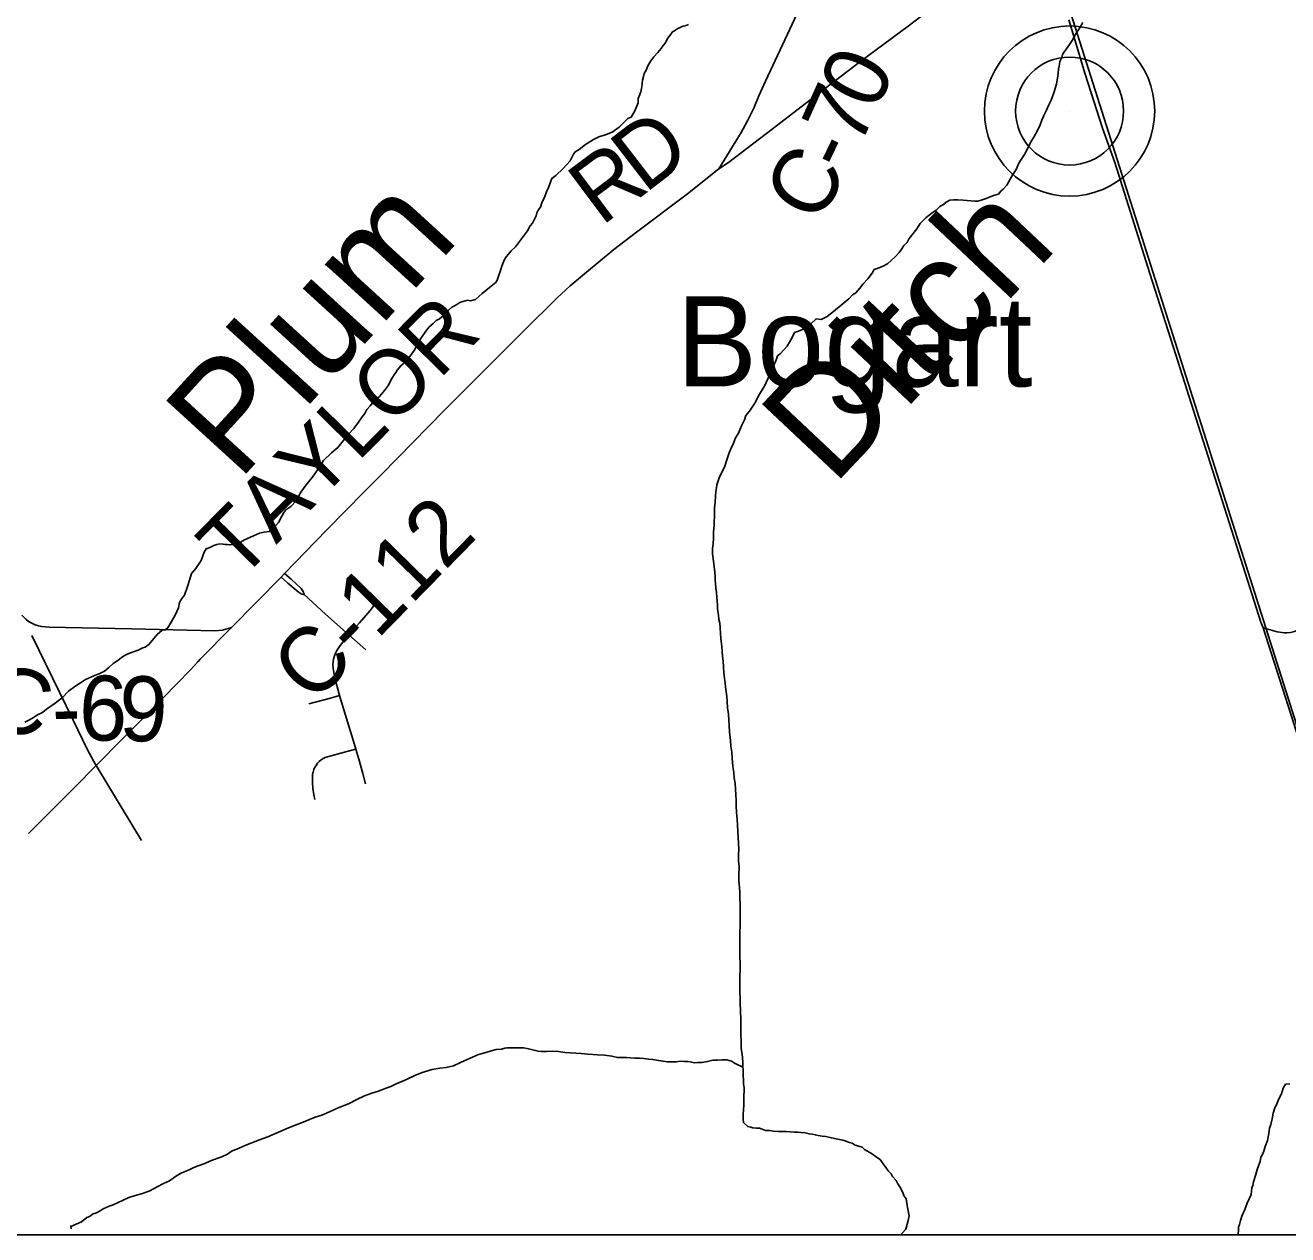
# Model space of a CAD drawing. Extents: x -16.6 to 83, y -37.7 to 22.
# Drawn here: x -7.183 to -6.08, y 14.253 to 15.311 of the extents above; entities that cross this region are included whole.
import ezdxf

# ---------------------------------------------------------------- set-up
doc = ezdxf.new("R2010")
doc.units = 0
for name, color, linetype in [('GM_X_Corporation', 7, 'Continuous'), ('GM_X_County_Road', 7, 'Continuous'), ('GM_X_County_Road_Text', 7, 'Continuous'), ('GM_X_Minor_River', 7, 'Continuous'), ('GM_X_Minor_River_Text', 7, 'Continuous'), ('GM_X_Rail_Line', 7, 'Continuous'), ('GM_X_Township_Road', 7, 'Continuous'), ('GM_X_Unincorporated', 7, 'Continuous'), ('GM_X_Unincorporated_Location', 7, 'Continuous'), ('GM_X_Unincorporated_Text', 7, 'Continuous'), ('GM_X_US_Route', 7, 'Continuous')]:
    doc.layers.add(name, color=color, linetype=linetype)

msp = doc.modelspace()

# ---------------------------------------------------------------- linework, layer by layer
at = {"layer": 'GM_X_Corporation'}
for points in [[(-8.6053, 19.6456), (-8.6053, 14.2529), (-1.8053, 14.2529)], [(-8.6053, 14.2529), (-5.9797, 14.2529)]]:
    msp.add_lwpolyline(points, dxfattribs=at)
at = {"layer": 'GM_X_County_Road'}
msp.add_line((-7.003, 14.7839), (-6.9598, 14.8281), dxfattribs=at)
for points in [[(-6.577, 15.1852), (-6.5576, 15.217), (-6.552, 15.2271), (-6.5466, 15.2382), (-6.542, 15.249), (-6.5363, 15.2618), (-6.498, 15.3438), (-6.4693, 15.4041), (-6.4685, 15.4058)], [(-6.9598, 14.8281), (-6.9567, 14.8313), (-6.9197, 14.8693), (-6.8871, 14.9026), (-6.8718, 14.918), (-6.8174, 14.9734), (-6.7473, 15.0439), (-6.7185, 15.0723), (-6.7071, 15.0828), (-6.6929, 15.0949), (-6.6688, 15.1146), (-6.6491, 15.1298), (-6.6044, 15.1633), (-6.577, 15.1852)], [(-7.1863, 14.7948), (-7.183, 14.7914), (-7.1806, 14.7893), (-7.1778, 14.7878), (-7.1749, 14.7864), (-7.1719, 14.7855), (-7.1688, 14.7848), (-7.1624, 14.7842), (-7.0906, 14.7828), (-7.0178, 14.7812), (-7.0109, 14.7817), (-7.003, 14.7839)]]:
    msp.add_lwpolyline(points, dxfattribs=at)
at = {"layer": 'GM_X_Minor_River'}
for points in [[(-6.6035, 15.3113), (-6.6066, 15.3101), (-6.6085, 15.3098), (-6.6104, 15.309), (-6.6135, 15.3075), (-6.6157, 15.306), (-6.6177, 15.3049), (-6.6196, 15.3022), (-6.6219, 15.2992), (-6.6238, 15.2954), (-6.6257, 15.2931), (-6.6276, 15.2904), (-6.6303, 15.287), (-6.6338, 15.2832), (-6.6364, 15.2795), (-6.6391, 15.2753), (-6.6407, 15.2715), (-6.6422, 15.2684), (-6.643, 15.2658), (-6.6438, 15.2627), (-6.6445, 15.257), (-6.6453, 15.2525), (-6.6461, 15.2502), (-6.6476, 15.2468), (-6.6477, 15.243), (-6.6504, 15.2358), (-6.6538, 15.2304), (-6.6565, 15.2293), (-6.6595, 15.2263), (-6.6641, 15.2217), (-6.6702, 15.2172), (-6.6771, 15.2146), (-6.6802, 15.2138), (-6.6821, 15.2131), (-6.6867, 15.2108), (-6.6935, 15.2063), (-6.6993, 15.2021), (-6.7027, 15.1999), (-6.7042, 15.198), (-6.7069, 15.1923), (-6.7131, 15.1855), (-6.7196, 15.1794), (-6.723, 15.1768), (-6.7238, 15.1745), (-6.7257, 15.1695), (-6.7276, 15.165), (-6.7295, 15.16), (-6.7315, 15.1563), (-6.733, 15.1517), (-6.7349, 15.149), (-6.7361, 15.1468), (-6.7369, 15.1441), (-6.7384, 15.1407), (-6.7399, 15.1376), (-6.7419, 15.1354), (-6.7442, 15.1308), (-6.7549, 15.1168), (-6.7587, 15.1134), (-6.761, 15.1104), (-6.7629, 15.1081), (-6.7645, 15.1058), (-6.766, 15.1024), (-6.7672, 15.0993), (-6.7683, 15.0955), (-6.7695, 15.0921), (-6.7706, 15.0887), (-6.7718, 15.086), (-6.7775, 15.0815), (-6.784, 15.0762), (-6.7898, 15.0709), (-6.7943, 15.0698), (-6.7966, 15.0702), (-6.7989, 15.0698), (-6.8008, 15.0691), (-6.8035, 15.0683), (-6.8062, 15.0664), (-6.8081, 15.0653)], [(-6.2589, 15.3132), (-6.2616, 15.3086), (-6.2646, 15.3037), (-6.2681, 15.2973), (-6.2723, 15.2912), (-6.275, 15.2878), (-6.2765, 15.2851), (-6.2773, 15.2825), (-6.2788, 15.279), (-6.2792, 15.2768), (-6.2796, 15.2749), (-6.28, 15.2722), (-6.2804, 15.2688), (-6.2808, 15.2661), (-6.2812, 15.2631), (-6.282, 15.2593), (-6.2831, 15.2555), (-6.2843, 15.2517), (-6.2866, 15.2452), (-6.2885, 15.241), (-6.2905, 15.2365), (-6.2928, 15.2319), (-6.2947, 15.2277), (-6.2962, 15.2236), (-6.2985, 15.2186), (-6.3016, 15.2129), (-6.3043, 15.2088), (-6.3066, 15.2038), (-6.3097, 15.1978), (-6.3128, 15.1932), (-6.3147, 15.1902), (-6.317, 15.1845), (-6.3201, 15.1803), (-6.3224, 15.1761), (-6.3254, 15.1708), (-6.3285, 15.1674), (-6.3304, 15.1655), (-6.3327, 15.1629), (-6.3369, 15.1617), (-6.3434, 15.1591), (-6.3468, 15.158), (-6.3506, 15.1569), (-6.3533, 15.1569), (-6.3636, 15.1577), (-6.3681, 15.1581), (-6.372, 15.1581), (-6.375, 15.1578), (-6.3784, 15.1559), (-6.3807, 15.154), (-6.3838, 15.1521), (-6.3872, 15.1491), (-6.3907, 15.1468), (-6.3933, 15.1445), (-6.396, 15.1423), (-6.3987, 15.1396), (-6.401, 15.1373), (-6.4041, 15.1328), (-6.4083, 15.1271), (-6.4106, 15.1241), (-6.4125, 15.1207), (-6.4152, 15.118), (-6.4171, 15.1153), (-6.4194, 15.1119), (-6.4228, 15.1081), (-6.4263, 15.1051), (-6.4293, 15.1025), (-6.4328, 15.1002), (-6.4377, 15.0983), (-6.4412, 15.0972), (-6.4431, 15.0938), (-6.4469, 15.0889), (-6.4508, 15.0847), (-6.4538, 15.0809), (-6.4573, 15.0767), (-6.4603, 15.0749), (-6.4634, 15.0714), (-6.4684, 15.0673), (-6.4768, 15.0605), (-6.4825, 15.0559), (-6.4875, 15.0533), (-6.492, 15.0541), (-6.497, 15.0492), (-6.502, 15.0454)], [(-6.8081, 15.0653), (-6.8104, 15.0642), (-6.8134, 15.0615), (-6.8161, 15.0581), (-6.818, 15.0566), (-6.8214, 15.054), (-6.8241, 15.0525), (-6.8268, 15.0498), (-6.8306, 15.0468), (-6.8337, 15.0422), (-6.8364, 15.0384), (-6.8383, 15.0358), (-6.8402, 15.032), (-6.8433, 15.0263), (-6.849, 15.0187), (-6.8529, 15.0145), (-6.8552, 15.013), (-6.8582, 15.0092), (-6.8594, 15.007), (-6.8609, 15.0051), (-6.8624, 15.0028), (-6.864, 14.9998), (-6.8659, 14.996), (-6.8694, 14.9914), (-6.8736, 14.9861), (-6.8789, 14.9816), (-6.882, 14.9778), (-6.8847, 14.9747), (-6.8866, 14.9713), (-6.8889, 14.9683), (-6.892, 14.9637), (-6.8962, 14.9581), (-6.9008, 14.9531), (-6.9054, 14.9474), (-6.9103, 14.9414), (-6.9157, 14.9368), (-6.9226, 14.93), (-6.9272, 14.9232), (-6.9326, 14.9152), (-6.9379, 14.9088), (-6.9425, 14.9024), (-6.9467, 14.8948), (-6.9513, 14.8898), (-6.9555, 14.8868), (-6.9575, 14.8845), (-6.959, 14.8815), (-6.9621, 14.8758), (-6.9663, 14.8709), (-6.9701, 14.8679), (-6.9747, 14.8675), (-6.9785, 14.8664), (-6.9918, 14.8607), (-6.9953, 14.8585), (-6.9987, 14.8574), (-7.0014, 14.8566), (-7.0044, 14.8562), (-7.0067, 14.8566), (-7.0086, 14.8566), (-7.0105, 14.857), (-7.0132, 14.8571), (-7.0159, 14.8567), (-7.0185, 14.8556), (-7.0227, 14.8537), (-7.0254, 14.8529), (-7.0269, 14.8499), (-7.0296, 14.8427), (-7.0342, 14.8355), (-7.0381, 14.8313), (-7.0396, 14.8264), (-7.0415, 14.8199), (-7.0442, 14.8123), (-7.0465, 14.8093), (-7.0485, 14.8059), (-7.0496, 14.8013), (-7.0523, 14.7948), (-7.0558, 14.7888), (-7.0589, 14.7838), (-7.0611, 14.7819), (-7.0638, 14.7816), (-7.068, 14.7778), (-7.0722, 14.7729), (-7.0753, 14.7691), (-7.0787, 14.7668), (-7.0806, 14.7661), (-7.0848, 14.7642), (-7.0913, 14.7619), (-7.0955, 14.7601), (-7.0993, 14.7578), (-7.1024, 14.7551), (-7.1066, 14.7525), (-7.1104, 14.7491), (-7.1143, 14.7457), (-7.1188, 14.7434), (-7.123, 14.7419), (-7.1268, 14.7404), (-7.1307, 14.7385), (-7.1352, 14.7355), (-7.1402, 14.7325), (-7.1456, 14.7283), (-7.1509, 14.7227), (-7.1574, 14.7178)], [(-6.502, 15.0454), (-6.5073, 15.0431), (-6.5108, 15.042), (-6.5131, 15.0371), (-6.5173, 15.0302), (-6.5234, 15.0234), (-6.5257, 15.0215), (-6.5265, 15.0196), (-6.5276, 15.0166), (-6.5299, 15.0113), (-6.533, 15.0041), (-6.5369, 14.9957), (-6.5415, 14.9881), (-6.5457, 14.9801), (-6.5503, 14.9733), (-6.5534, 14.9695), (-6.5545, 14.9657), (-6.5572, 14.9604), (-6.5599, 14.954), (-6.5626, 14.9498), (-6.5641, 14.9452), (-6.5665, 14.9403), (-6.568, 14.9369), (-6.5699, 14.9316), (-6.5722, 14.9243), (-6.5749, 14.9186), (-6.5769, 14.9148), (-6.578, 14.9114), (-6.5788, 14.9088), (-6.5792, 14.9061), (-6.5796, 14.9031), (-6.58, 14.8989), (-6.5804, 14.8932), (-6.5808, 14.889), (-6.5808, 14.8867), (-6.5808, 14.8836), (-6.5808, 14.8798), (-6.5812, 14.8776), (-6.5812, 14.8734), (-6.5817, 14.8673), (-6.5817, 14.8623), (-6.5821, 14.857), (-6.5825, 14.8532), (-6.5825, 14.8483), (-6.5821, 14.8445), (-6.5807, 14.8323), (-6.5803, 14.8285), (-6.5803, 14.8254), (-6.58, 14.8227), (-6.5796, 14.8185), (-6.5792, 14.8147), (-6.5789, 14.8106), (-6.5785, 14.8067), (-6.5782, 14.8037), (-6.5782, 14.8007), (-6.5778, 14.7984), (-6.5774, 14.7949), (-6.5771, 14.7911), (-6.5763, 14.7877), (-6.576, 14.7839), (-6.5756, 14.7786), (-6.5752, 14.7748), (-6.5749, 14.7721), (-6.5745, 14.7675), (-6.5742, 14.7633), (-6.5738, 14.7588), (-6.5734, 14.7546), (-6.5731, 14.7496), (-6.5727, 14.7443), (-6.572, 14.7397), (-6.5716, 14.7351), (-6.5709, 14.7298), (-6.5702, 14.7237), (-6.5698, 14.7195), (-6.5694, 14.7138), (-6.5687, 14.7081), (-6.5684, 14.7028), (-6.568, 14.6986), (-6.5676, 14.6925), (-6.5669, 14.6853), (-6.5666, 14.6803), (-6.5658, 14.675), (-6.5655, 14.6696), (-6.5647, 14.6624), (-6.564, 14.6571), (-6.5636, 14.6525), (-6.5629, 14.6475), (-6.5625, 14.643), (-6.5622, 14.6376), (-6.5618, 14.6331), (-6.5619, 14.6281), (-6.5615, 14.6224), (-6.5611, 14.6163), (-6.5608, 14.611), (-6.5604, 14.6057), (-6.5597, 14.5901), (-6.5598, 14.5855), (-6.5598, 14.5798), (-6.5594, 14.5748), (-6.5595, 14.5684), (-6.5595, 14.5623)], [(-7.1574, 14.7178), (-7.1639, 14.7132), (-7.1689, 14.7094), (-7.1727, 14.7076), (-7.1761, 14.7053), (-7.1796, 14.7034), (-7.1838, 14.7011)], [(-6.5595, 14.5623), (-6.5591, 14.5569), (-6.5588, 14.552), (-6.5588, 14.5478), (-6.5585, 14.5413), (-6.5585, 14.536), (-6.5585, 14.5295), (-6.5585, 14.5238), (-6.5586, 14.5166), (-6.5586, 14.5097), (-6.5586, 14.5055), (-6.5587, 14.4998), (-6.5587, 14.4953), (-6.5583, 14.4911), (-6.5583, 14.4846), (-6.5588, 14.4793), (-6.5588, 14.472), (-6.5588, 14.4644), (-6.5585, 14.4602), (-6.5585, 14.4564), (-6.5585, 14.4534), (-6.5581, 14.4503), (-6.5581, 14.4469), (-6.5578, 14.4427), (-6.5578, 14.4385), (-6.5578, 14.434), (-6.5578, 14.429), (-6.5575, 14.4214), (-6.5575, 14.4165), (-6.5572, 14.4138), (-6.5568, 14.4107), (-6.5564, 14.4077), (-6.5561, 14.4039), (-6.5561, 14.4001), (-6.5557, 14.397), (-6.5557, 14.3921), (-6.5554, 14.3879), (-6.5554, 14.3849), (-6.555, 14.3814), (-6.555, 14.3791), (-6.5551, 14.3742), (-6.5551, 14.3719), (-6.5551, 14.3696), (-6.5551, 14.367), (-6.5555, 14.3616), (-6.5559, 14.3586), (-6.5559, 14.354), (-6.5556, 14.351), (-6.5518, 14.3475), (-6.5491, 14.3471), (-6.5472, 14.3464), (-6.5442, 14.346), (-6.5415, 14.346), (-6.5392, 14.3452), (-6.5362, 14.344), (-6.5327, 14.344), (-6.5297, 14.3436), (-6.5251, 14.3432), (-6.5209, 14.3432), (-6.5183, 14.3432), (-6.5148, 14.3428), (-6.511, 14.3427), (-6.508, 14.3427), (-6.5053, 14.3423), (-6.5015, 14.3419), (-6.4981, 14.3411), (-6.4954, 14.3408), (-6.4928, 14.3404), (-6.4901, 14.3396), (-6.4867, 14.3392), (-6.4836, 14.3388), (-6.4787, 14.3376), (-6.4745, 14.3368), (-6.4715, 14.3361), (-6.4688, 14.3357), (-6.4665, 14.3349), (-6.4646, 14.3341), (-6.4627, 14.3337), (-6.4604, 14.333), (-6.4578, 14.3314), (-6.4547, 14.3303), (-6.4517, 14.3295), (-6.4498, 14.3276), (-6.4437, 14.3241), (-6.4407, 14.3218), (-6.4384, 14.3203), (-6.4361, 14.3187), (-6.4342, 14.3161), (-6.4316, 14.3126), (-6.4289, 14.3088), (-6.4263, 14.3061), (-6.4252, 14.3038), (-6.4221, 14.3004), (-6.4206, 14.2973), (-6.4187, 14.2947), (-6.4165, 14.2905), (-6.415, 14.2866), (-6.4134, 14.2844), (-6.4131, 14.2824), (-6.4123, 14.2786), (-6.412, 14.2767)], [(-6.556, 14.3995), (-6.5629, 14.4028), (-6.566, 14.4047), (-6.5701, 14.4059), (-6.5743, 14.4059), (-6.5781, 14.4055), (-6.5823, 14.4056), (-6.5869, 14.4044), (-6.5919, 14.4037), (-6.5957, 14.4037), (-6.5983, 14.4034), (-6.6021, 14.4041), (-6.6044, 14.4045), (-6.6075, 14.4045), (-6.6109, 14.4046), (-6.6143, 14.4042), (-6.6181, 14.4042), (-6.6219, 14.4042), (-6.6258, 14.4046), (-6.6299, 14.4054), (-6.6349, 14.4062), (-6.6387, 14.4066), (-6.6425, 14.407), (-6.6463, 14.4074), (-6.6505, 14.4074), (-6.6547, 14.4075), (-6.6577, 14.4079), (-6.6615, 14.4079), (-6.6657, 14.4079), (-6.6707, 14.4091), (-6.6771, 14.4099), (-6.6832, 14.4103), (-6.6916, 14.4107), (-6.6973, 14.4115), (-6.7118, 14.4123), (-6.7171, 14.4131), (-6.7228, 14.4135), (-6.7278, 14.4132), (-6.732, 14.4132), (-6.735, 14.4136), (-6.7373, 14.414), (-6.7407, 14.4148), (-6.7449, 14.4159), (-6.7476, 14.4163), (-6.751, 14.4164), (-6.754, 14.4164), (-6.7578, 14.4164), (-6.7605, 14.4164), (-6.7624, 14.4164), (-6.7643, 14.4161), (-6.767, 14.4153), (-6.7716, 14.4149), (-6.7761, 14.4138), (-6.7815, 14.412), (-6.7872, 14.4105), (-6.7925, 14.4082), (-6.7971, 14.4063), (-6.8028, 14.4037), (-6.8089, 14.4007), (-6.8154, 14.3992), (-6.8211, 14.3985), (-6.8276, 14.3974), (-6.8364, 14.3947), (-6.8429, 14.3921), (-6.8494, 14.3891), (-6.8543, 14.3868), (-6.8593, 14.385), (-6.8639, 14.3827), (-6.8688, 14.3808), (-6.8746, 14.3786), (-6.8803, 14.3767), (-6.8868, 14.3745), (-6.8936, 14.3711), (-6.9009, 14.3673), (-6.91, 14.3639), (-6.9173, 14.3605), (-6.9242, 14.3575), (-6.9299, 14.3557), (-6.9348, 14.3538), (-6.9406, 14.3515), (-6.9467, 14.3489), (-6.9532, 14.3463), (-6.9715, 14.3384), (-6.9787, 14.3358), (-6.9906, 14.3312), (-6.9986, 14.3279), (-7.0024, 14.3264), (-7.0066, 14.3233), (-7.0115, 14.3211), (-7.015, 14.32), (-7.0184, 14.3188), (-7.0222, 14.3173), (-7.0264, 14.3151), (-7.0322, 14.3132), (-7.036, 14.3117), (-7.0402, 14.3098), (-7.0444, 14.3079), (-7.0478, 14.3064), (-7.052, 14.3038), (-7.0573, 14.3)], [(-6.0778, 14.3849), (-6.0816, 14.3846), (-6.0836, 14.3812), (-6.0851, 14.3762), (-6.0874, 14.3717), (-6.0893, 14.3675), (-6.0913, 14.3629), (-6.0924, 14.3591), (-6.0932, 14.3542), (-6.0944, 14.3492), (-6.0955, 14.3462), (-6.0963, 14.3416), (-6.0975, 14.3352), (-6.0994, 14.3302), (-6.1006, 14.3261), (-6.1021, 14.3226), (-6.1033, 14.3207), (-6.1037, 14.3169), (-6.1052, 14.3131), (-6.1064, 14.3101), (-6.1075, 14.3055), (-6.1095, 14.2991), (-6.1103, 14.296), (-6.111, 14.2938), (-6.1118, 14.2881), (-6.1153, 14.2805), (-6.1172, 14.2751), (-6.1187, 14.2717), (-6.1199, 14.2691), (-6.1203, 14.2672), (-6.1211, 14.2653), (-6.1218, 14.2618), (-6.1226, 14.2596), (-6.1226, 14.2561), (-6.1232, 14.2529)], [(-7.0573, 14.3), (-7.0627, 14.2978), (-7.068, 14.2947), (-7.0745, 14.2913), (-7.081, 14.2891), (-7.0883, 14.2869), (-7.0928, 14.2854), (-7.0978, 14.2831), (-7.1028, 14.2808), (-7.1066, 14.279), (-7.11, 14.2778), (-7.1127, 14.2767), (-7.1153, 14.2756), (-7.118, 14.2737), (-7.1211, 14.2722), (-7.1241, 14.2711), (-7.1272, 14.2688), (-7.1295, 14.268), (-7.1344, 14.2643), (-7.1436, 14.2601), (-7.1436, 14.2605), (-7.1432, 14.2582)], [(-6.412, 14.2767), (-6.4112, 14.2725), (-6.4108, 14.2695), (-6.4116, 14.2653), (-6.4136, 14.2577), (-6.4166, 14.2547), (-6.4182, 14.2529)]]:
    msp.add_lwpolyline(points, dxfattribs=at)
at = {"layer": 'GM_X_Rail_Line'}
msp.add_lwpolyline([(-7.3276, 16.7733), (-6.7213, 15.9694), (-6.3327, 15.4532), (-6.3045, 15.4066), (-6.279, 15.3517), (-5.9303, 14.2529)], dxfattribs=at)
at = {"layer": 'GM_X_Township_Road'}
for p, q in [((-6.9005, 14.7777), (-6.8856, 14.7646)), ((-7.0817, 14.5977), (-7.1214, 14.6633))]:
    msp.add_line(p, q, dxfattribs=at)
for points in [[(-6.577, 15.1852), (-6.5687, 15.1906), (-6.5304, 15.2199), (-6.4862, 15.2541), (-6.454, 15.2785), (-6.4116, 15.31), (-6.3549, 15.3534), (-6.3107, 15.388)], [(-6.9598, 14.8281), (-6.9538, 14.8229), (-6.9448, 14.8151), (-6.9432, 14.814), (-6.9422, 14.8136), (-6.9414, 14.8132), (-6.9406, 14.813), (-6.9397, 14.8128)], [(-6.9567, 14.8313), (-6.9511, 14.8264), (-6.9422, 14.818), (-6.9411, 14.8164), (-6.9402, 14.8148), (-6.9399, 14.8138), (-6.9397, 14.8128)], [(-6.9397, 14.8128), (-6.9209, 14.7958), (-6.9028, 14.7797), (-6.9005, 14.7777)], [(-6.9005, 14.7777), (-6.8913, 14.7882), (-6.8818, 14.7988), (-6.8798, 14.8016), (-6.8788, 14.8035), (-6.8778, 14.8055)], [(-6.1013, 14.7836), (-6.0888, 14.7803), (-6.0847, 14.7796), (-6.0827, 14.7794), (-6.0806, 14.7792), (-6.0774, 14.7795), (-6.0738, 14.7806), (-6.0718, 14.7813), (-6.0698, 14.7823), (-6.066, 14.7844), (-6.0619, 14.7871), (-6.0546, 14.792), (-6.0482, 14.7958), (-6.0455, 14.7973), (-6.0426, 14.7988), (-6.0396, 14.8002), (-6.0365, 14.8012), (-6.0338, 14.8018), (-6.0315, 14.8021), (-6.0293, 14.8022), (-6.0274, 14.8023), (-6.022, 14.8022), (-6.0024, 14.8018)], [(-7.063, 14.7225), (-7.0389, 14.7469), (-7.0325, 14.7539), (-7.0306, 14.7564), (-7.003, 14.7839)], [(-7.1214, 14.6633), (-7.1234, 14.6668), (-7.1294, 14.6777), (-7.1416, 14.703), (-7.1776, 14.777)], [(-6.9086, 14.7244), (-6.9103, 14.7301), (-6.9125, 14.7385), (-6.9138, 14.7446), (-6.9143, 14.7484), (-6.9144, 14.7514), (-6.9142, 14.7542), (-6.9139, 14.7564), (-6.9131, 14.7592), (-6.9122, 14.7617), (-6.9111, 14.764), (-6.9094, 14.7666), (-6.907, 14.7697), (-6.902, 14.776), (-6.9005, 14.7777)], [(-6.9355, 14.7172), (-6.9165, 14.7223), (-6.9086, 14.7244)], [(-6.8944, 14.6776), (-6.8968, 14.6854), (-6.9037, 14.7081), (-6.9086, 14.7244)], [(-7.1214, 14.6633), (-7.0983, 14.6867), (-7.063, 14.7225)], [(-6.9302, 14.6336), (-6.9311, 14.6376), (-6.9321, 14.6434), (-6.9323, 14.6484), (-6.9324, 14.653), (-6.9322, 14.6554), (-6.9318, 14.6576), (-6.9311, 14.6599), (-6.9302, 14.6618), (-6.9292, 14.6634), (-6.9279, 14.6653), (-6.9264, 14.6668), (-6.9246, 14.6683), (-6.923, 14.6694), (-6.9212, 14.6702), (-6.9024, 14.6757), (-6.8944, 14.6776)], [(-6.8861, 14.6473), (-6.8882, 14.6562), (-6.8918, 14.6688), (-6.8944, 14.6776)], [(-7.1806, 14.6038), (-7.14, 14.6443), (-7.1214, 14.6633)]]:
    msp.add_lwpolyline(points, dxfattribs=at)
at = {"layer": 'GM_X_Unincorporated'}
for radius in [0.0744, 0.0472]:
    msp.add_circle((-6.2704, 15.2357), radius, dxfattribs=at)
at = {"layer": 'GM_X_Unincorporated_Location'}
msp.add_line((-6.2704, 15.2357), (-6.2704, 15.2357), dxfattribs=at)
at = {"layer": 'GM_X_US_Route'}
msp.add_lwpolyline([(-6.271, 15.3154), (-6.2569, 15.2681), (-6.2417, 15.2207), (-6.2308, 15.1907), (-6.2003, 15.0937), (-6.1775, 15.0226), (-6.1641, 14.9803), (-6.1286, 14.8686), (-6.1031, 14.7886), (-6.1013, 14.7836), (-6.06, 14.6555), (-6.035, 14.5758), (-6.0191, 14.5273), (-6.0066, 14.4869), (-5.9924, 14.4421), (-5.988, 14.4289)], dxfattribs=at)

# ---------------------------------------------------------------- texts
at = {"layer": 'GM_X_County_Road_Text'}
for s, height, rotation, p in [('0', 0.0568, 64.6382, (-6.4402, 15.2343)), ('7', 0.0568, 65.8003, (-6.4544, 15.2026)), ('D', 0.0568, 37.6184, (-6.6419, 15.1629)), ('-', 0.0568, 64.4071, (-6.4651, 15.1802)), ('R', 0.0568, 36.7778, (-6.6799, 15.1344)), ('C', 0.0568, 59.4452, (-6.4914, 15.1353)), ('TAYLOR', 0.05682, 45.3567, (-6.9967, 14.823)), ('C-112', 0.05682, 45.5807, (-6.9319, 14.7158)), ('C', 0.0568, 344.7065, (-7.2222, 14.6997)), ('6', 0.0568, 358.7041, (-7.137, 14.6856)), ('9', 0.0568, 358.8495, (-7.1018, 14.6849)), ('-', 0.0568, 1.0264, (-7.1597, 14.6852))]:
    msp.add_text(s, height=height, rotation=rotation, dxfattribs=at).set_placement(p)
at = {"layer": 'GM_X_Minor_River_Text'}
for s, rotation, p in [('Plum', 47.5855, (-6.9972, 14.9109)), ('Ditch', 46.7072, (-6.4774, 14.9068))]:
    msp.add_text(s, height=0.09475, rotation=rotation, dxfattribs=at).set_placement(p)
at = {"layer": 'GM_X_Unincorporated_Text'}
msp.add_text('Bogart', height=0.07898, rotation=0, dxfattribs=at).set_placement((-6.6141, 14.9948))

doc.saveas('drawing.dxf')
